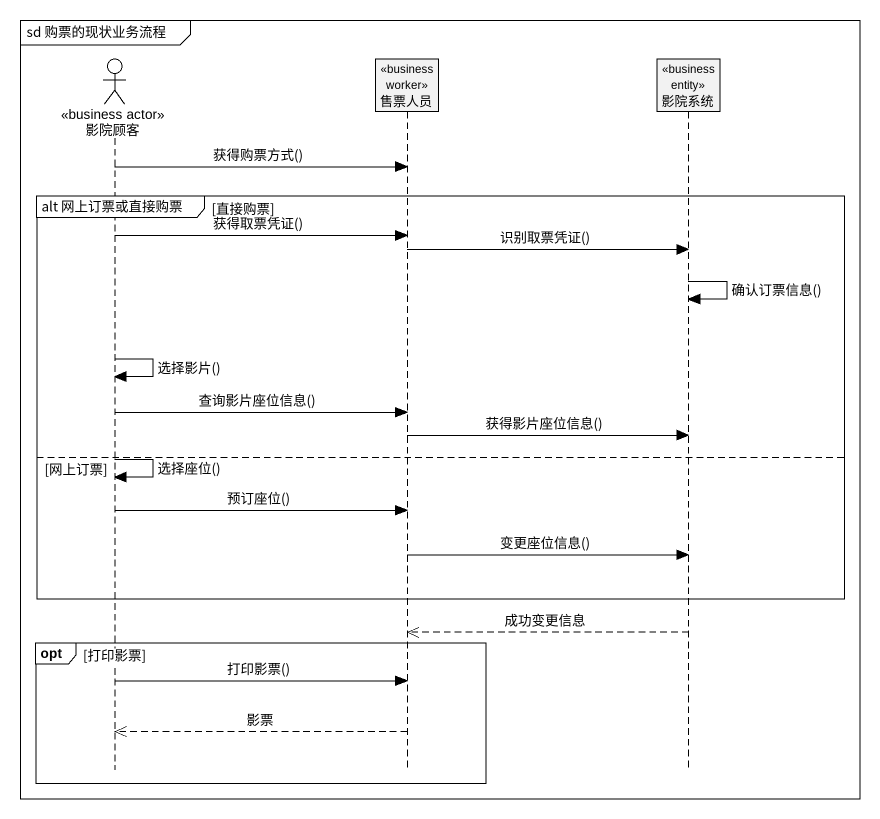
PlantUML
@startuml
mainframe sd 购票的现状业务流程
hide footbox
actor 影院顾客 <<business actor>>
participant 售票人员 <<business worker>>
participant 影院系统 <<business entity>>

影院顾客 -> 售票人员 : 获得购票方式()
group alt 网上订票或直接购票 [直接购票]
  影院顾客 -> 售票人员 : 获得取票凭证()
  售票人员 -> 影院系统 : 识别取票凭证()
  影院系统 -> 影院系统 : 确认订票信息()
  影院顾客 -> 影院顾客 : 选择影片()
  影院顾客 -> 售票人员 : 查询影片座位信息()
  售票人员 -> 影院系统 : 获得影片座位信息()
else 网上订票
  影院顾客 -> 影院顾客 : 选择座位()
  影院顾客 -> 售票人员 : 预订座位()
  售票人员 -> 影院系统 : 变更座位信息()
end
影院系统 -->> 售票人员 : 成功变更信息
opt 打印影票
  影院顾客 -> 售票人员 : 打印影票()
  售票人员 -->> 影院顾客 : 影票
end
@enduml
